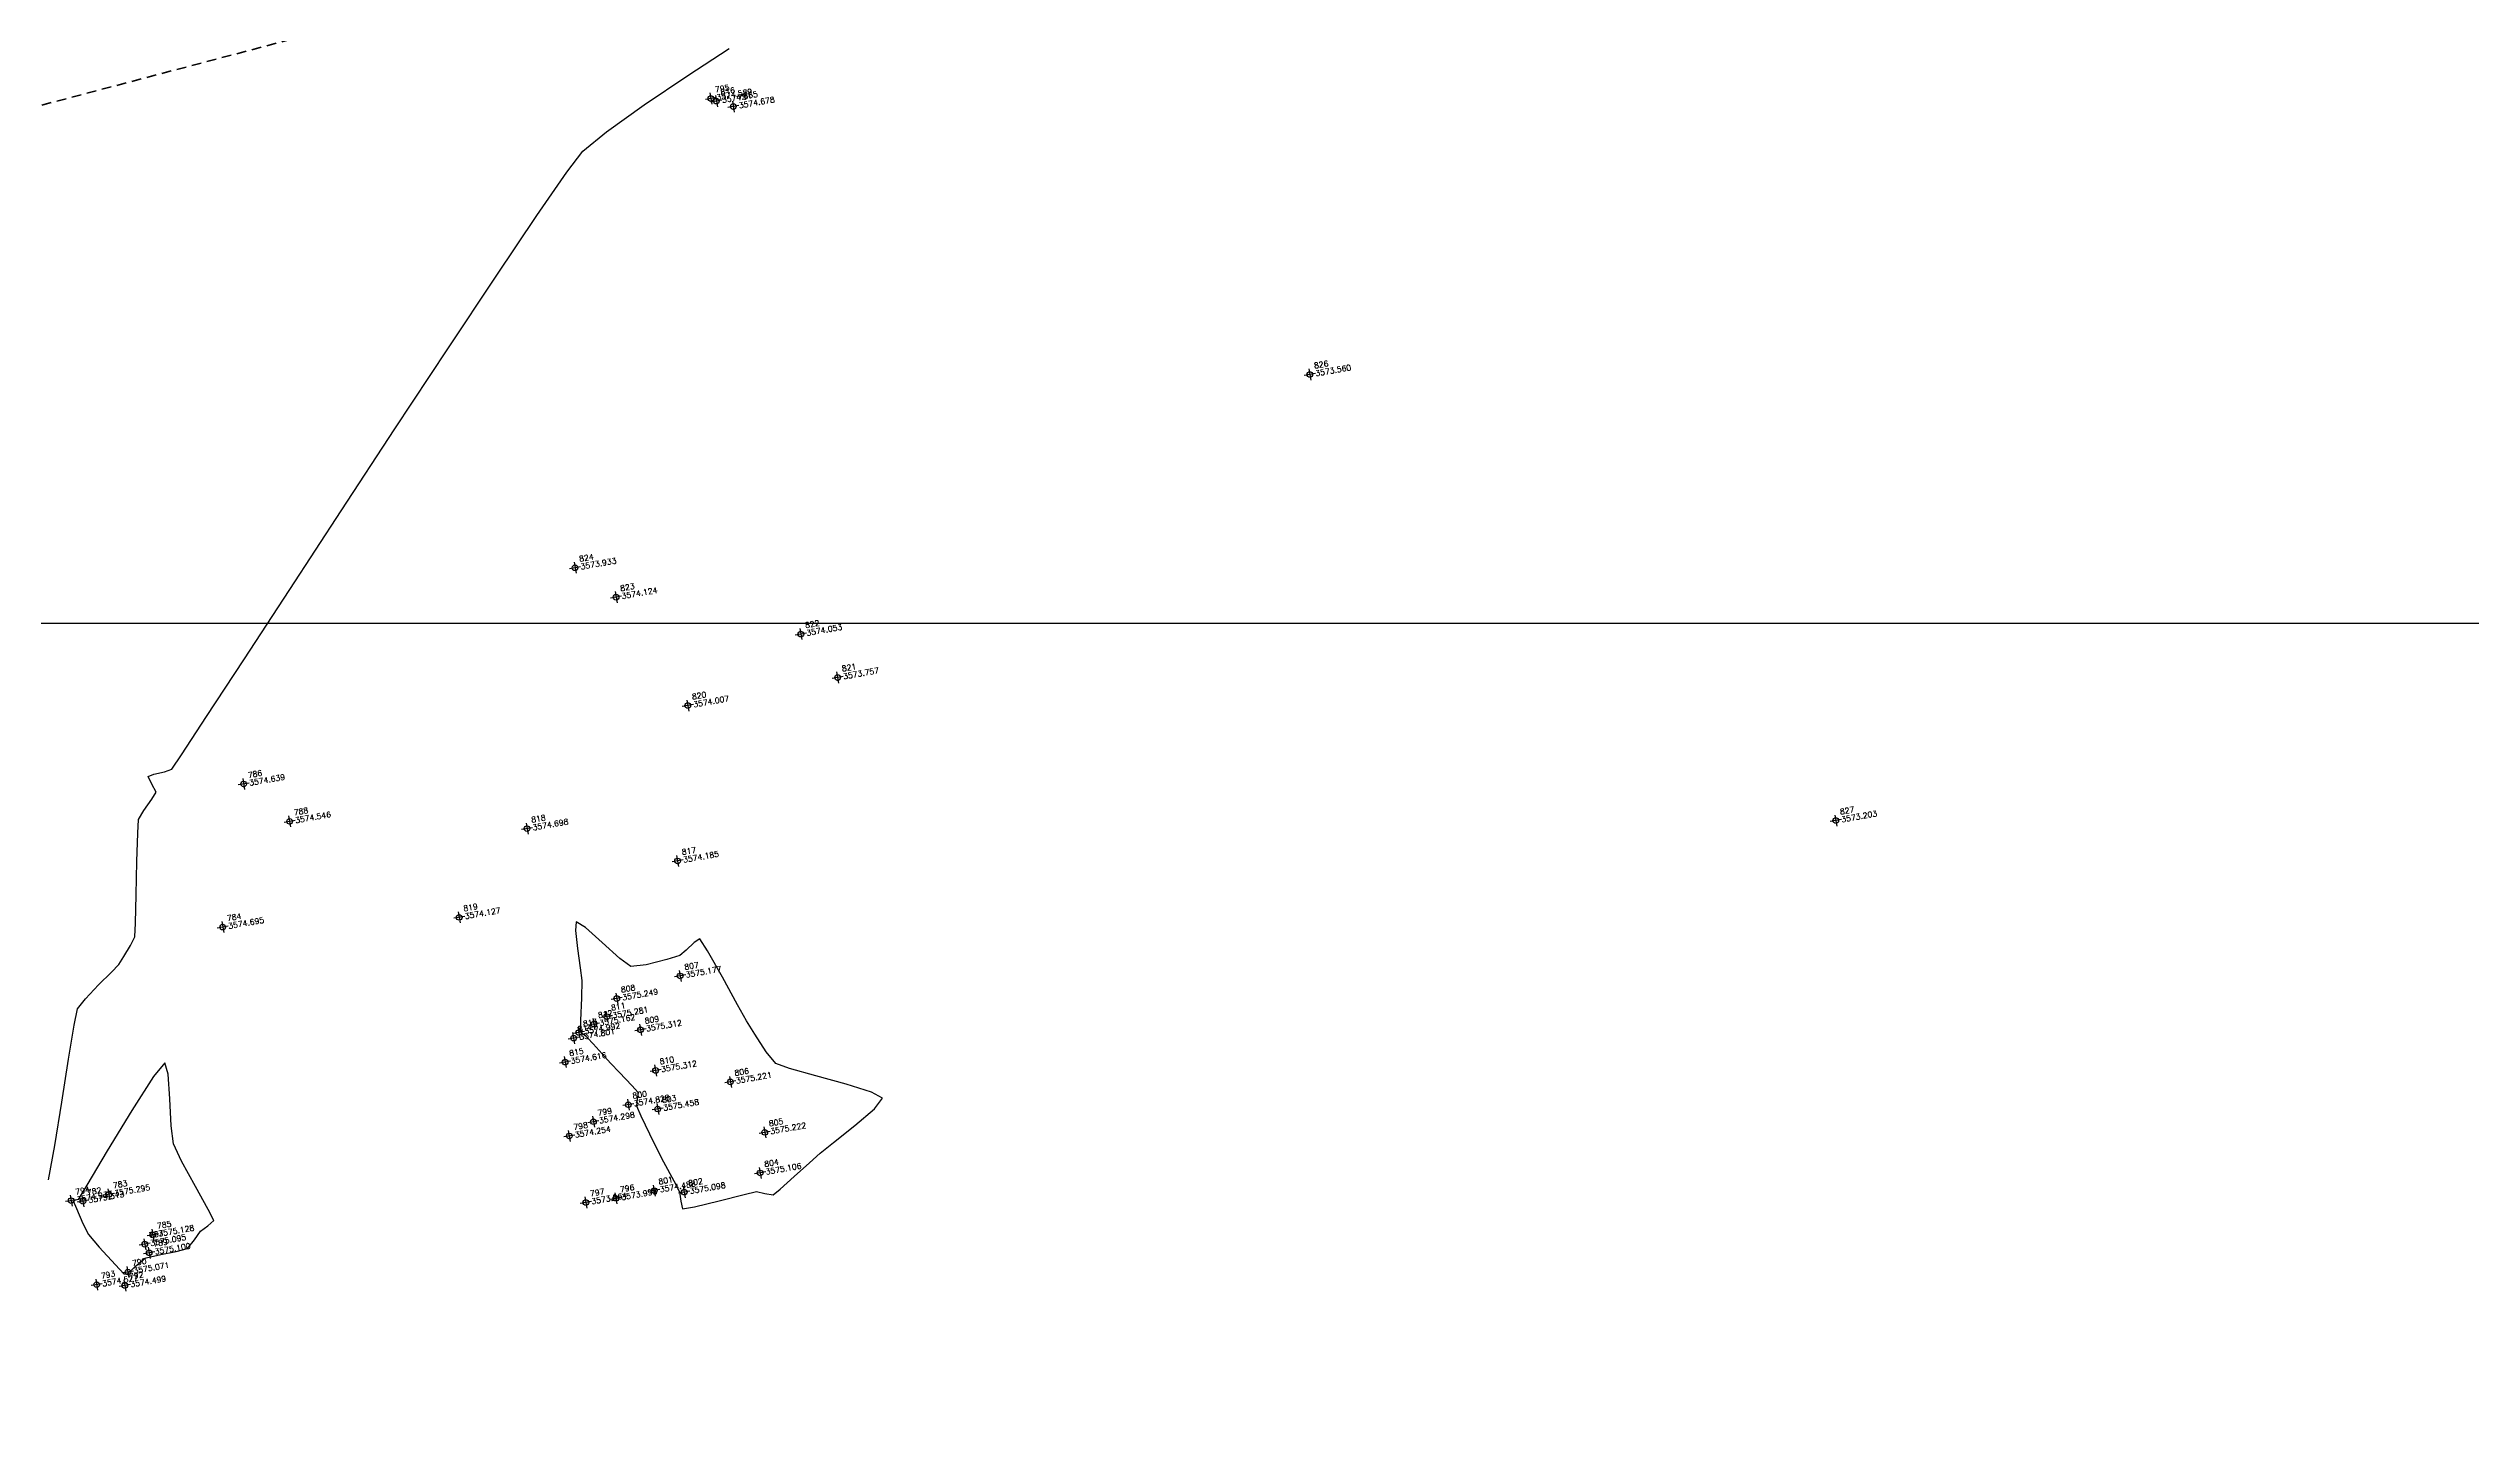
# Model space of a CAD drawing. Header units: millimetres. Extents: x 736950 to 738835, y 8500595 to 8502131.
# Drawn here: x 738147.33 to 738190.27, y 8501385.61 to 8501410.19 of the extents above; entities that cross this region are included whole.
import ezdxf

# ---------------------------------------------------------------- set-up
doc = ezdxf.new("R2010")
doc.units = ezdxf.units.MM
doc.linetypes.add('DASHED', pattern=[0.75, 0.5, -0.25])
for name, color, linetype, lineweight in [('CONT-MJR', 80, 'Continuous', 30), ('COTAS', 40, 'Continuous', 5), ('PERIMETRO', 7, 'Continuous', 35)]:
    doc.layers.add(name, color=color, linetype=linetype, lineweight=lineweight)
doc.layers.add('Cuadricula Coordenadas', color=5, linetype='Continuous')
doc.styles.add('5mm', font='arial.ttf', dxfattribs={"height": 3})
doc.styles.add('COTAS', font='arial.ttf')
doc.dimstyles.new('Copy of GenDist', dxfattribs={"dimtxt": 0.5, "dimasz": 2, "dimexe": 0.18, "dimexo": 0.0625, "dimgap": 1, "dimtad": 2, "dimzin": 1, "dimdsep": 46, "dimtxsty": 'COTAS', "dimcen": 0.09, "dimse1": 1, "dimse2": 1, "dimsd1": 1, "dimsd2": 1, "dimadec": 0, "dimazin": 0, "dimtfac": 1, "dimtofl": 0, "dimtmove": 0, "dimatfit": 3, "dimfxl": 1, "dimtolj": 1, "dimtzin": 0, "dimarcsym": 0})

# ---------------------------------------------------------------- blocks, each defined once
blk = doc.blocks.new('*D166')
at = {"layer": 'Defpoints', "color": 0, "transparency": 16777216}
for p in [(738158.5425738308, 8501412.173509907), (738042.3158710625, 8501381.498171696), (738042.519840182, 8501380.725347023)]:
    blk.add_point(p, dxfattribs=at)
at = {"layer": 'COTAS', "color": 0, "transparency": 16777216, "insert": (738100.9535262478, 8501394.84929051), "char_height": 0.5, "attachment_point": 5, "rotation": 14.78475513061474, "style": 'COTAS'}
blk.add_mtext('\\A1;120.21', dxfattribs=at)

msp = doc.modelspace()

# ---------------------------------------------------------------- linework, layer by layer
at = {"linetype": 'Continuous', "extrusion": (0.9849591664230046, 0.172787269436437, 0)}
for points, elevation in [([(8245996.627062786, 0), (8245996.427062789, 0)], 2195991.838162654), ([(8245996.564062787, 0), (8245996.364062788, 0)], 2195991.926162655), ([(8245996.418062788, 0), (8245996.218062788, 0)], 2195992.205162654), ([(8245989.973062787, 0), (8245989.773062787, 0)], 2196001.449162655), ([(8245988.849062788, 0), (8245988.649062789, 0)], 2195988.029162654), ([(8245988.209062787, 0), (8245988.009062787, 0)], 2195988.655162655), ([(8245986.999062788, 0), (8245986.799062788, 0)], 2195991.768162655), ([(8245986.128062787, 0), (8245985.928062787, 0)], 2195992.277162654), ([(8245986.097062788, 0), (8245985.897062788, 0)], 2195989.575162654), ([(8245986.088062787, 0), (8245985.888062788, 0)], 2195981.581162655), ([(8245985.29406279, 0), (8245985.09406279, 0)], 2195982.269162654), ([(8245980.573062788, 0), (8245980.373062788, 0)], 2196009.265162654), ([(8245984.440062787, 0), (8245984.240062788, 0)], 2195986.392162655), ([(8245983.415062787, 0), (8245983.215062788, 0)], 2195988.921162654), ([(8245983.099062788, 0), (8245982.899062788, 0)], 2195984.936162654), ([(8245983.653062787, 0), (8245983.453062788, 0)], 2195980.777162654), ([(8245981.399062786, 0), (8245981.199062787, 0)], 2195988.613162654), ([(8245980.913062785, 0), (8245980.713062786, 0)], 2195987.210162655), ([(8245981.198062787, 0), (8245980.998062788, 0)], 2195987.437162654), ([(8245980.639062786, 0), (8245980.439062788, 0)], 2195986.563162655), ([(8245980.720062788, 0), (8245980.520062787, 0)], 2195986.671162654), ([(8245980.822062788, 0), (8245980.622062788, 0)], 2195986.959162654), ([(8245980.580062785, 0), (8245980.380062788, 0)], 2195987.757162655), ([(8245980.247062788, 0), (8245980.047062788, 0)], 2195986.341162654), ([(8245979.824062786, 0), (8245979.624062787, 0)], 2195987.895162655), ([(8245979.395062788, 0), (8245979.195062786, 0)], 2195989.166162654), ([(8245979.310062786, 0), (8245979.110062787, 0)], 2195987.314162655), ([(8245979.144062789, 0), (8245978.944062789, 0)], 2195987.814162654), ([(8245978.944062785, 0), (8245978.744062785, 0)], 2195986.188162654), ([(8245979.119062787, 0), (8245978.919062789, 0)], 2195986.653162654), ([(8245978.408062788, 0), (8245978.208062788, 0)], 2195989.611162655), ([(8245977.730062789, 0), (8245977.530062787, 0)], 2195987.504162655), ([(8245977.714062787, 0), (8245977.514062787, 0)], 2195989.406162654), ([(8245979.340062787, 0), (8245979.140062789, 0)], 2195977.294162655), ([(8245979.294062787, 0), (8245979.094062788, 0)], 2195977.496162654), ([(8245979.335062786, 0), (8245979.135062788, 0)], 2195977.970162655), ([(8245977.731062788, 0), (8245977.531062787, 0)], 2195986.273162655), ([(8245977.712062787, 0), (8245977.512062789, 0)], 2195986.809162654), ([(8245977.611062788, 0), (8245977.411062789, 0)], 2195988.022162654), ([(8245978.493062787, 0), (8245978.293062788, 0)], 2195978.614162655), ([(8245978.354062785, 0), (8245978.154062788, 0)], 2195978.444162655), ([(8245978.19006279, 0), (8245977.990062789, 0)], 2195978.495162655), ([(8245977.795062787, 0), (8245977.59506279, 0)], 2195977.481162655), ([(8245977.694062787, 0), (8245977.494062788, 0)], 2195977.970162654), ([(8245977.920062786, 0), (8245977.720062787, 0)], 2195978.066162655)]:
    msp.add_lwpolyline(points, dxfattribs=dict(at, elevation=elevation))
at = {"linetype": 'Continuous', "extrusion": (-0.172787269436437, 0.9849591664230046, 0)}
for points, elevation in [([(-2195991.938162655, 0), (-2195991.738162654, 0)], 8245996.527062787), ([(-2195992.026162654, 0), (-2195991.826162654, 0)], 8245996.464062789), ([(-2195992.305162655, 0), (-2195992.105162655, 0)], 8245996.318062789), ([(-2196001.549162655, 0), (-2196001.349162654, 0)], 8245989.873062788), ([(-2195988.129162655, 0), (-2195987.929162655, 0)], 8245988.749062787), ([(-2195988.755162655, 0), (-2195988.555162655, 0)], 8245988.109062788), ([(-2195991.868162654, 0), (-2195991.668162654, 0)], 8245986.899062789), ([(-2195992.377162654, 0), (-2195992.177162655, 0)], 8245986.028062785), ([(-2195989.675162655, 0), (-2195989.475162654, 0)], 8245985.997062786), ([(-2195981.681162654, 0), (-2195981.481162655, 0)], 8245985.988062788), ([(-2195982.369162655, 0), (-2195982.169162654, 0)], 8245985.194062788), ([(-2196009.365162654, 0), (-2196009.165162655, 0)], 8245980.473062788), ([(-2195986.492162654, 0), (-2195986.292162653, 0)], 8245984.34006279), ([(-2195989.021162655, 0), (-2195988.821162655, 0)], 8245983.315062787), ([(-2195985.036162654, 0), (-2195984.836162654, 0)], 8245982.999062789), ([(-2195980.877162656, 0), (-2195980.677162655, 0)], 8245983.553062787), ([(-2195988.713162654, 0), (-2195988.513162654, 0)], 8245981.299062787), ([(-2195987.310162654, 0), (-2195987.110162655, 0)], 8245980.81306279), ([(-2195987.537162655, 0), (-2195987.337162655, 0)], 8245981.098062787), ([(-2195986.663162655, 0), (-2195986.463162654, 0)], 8245980.539062787), ([(-2195986.771162655, 0), (-2195986.571162655, 0)], 8245980.620062788), ([(-2195987.059162654, 0), (-2195986.859162654, 0)], 8245980.722062787), ([(-2195987.857162654, 0), (-2195987.657162654, 0)], 8245980.480062784), ([(-2195986.441162656, 0), (-2195986.241162655, 0)], 8245980.147062789), ([(-2195987.995162655, 0), (-2195987.795162654, 0)], 8245979.724062788), ([(-2195989.266162654, 0), (-2195989.066162655, 0)], 8245979.295062788), ([(-2195987.414162655, 0), (-2195987.214162655, 0)], 8245979.210062787), ([(-2195987.914162655, 0), (-2195987.714162654, 0)], 8245979.044062788), ([(-2195986.288162654, 0), (-2195986.088162655, 0)], 8245978.844062788), ([(-2195986.753162654, 0), (-2195986.553162654, 0)], 8245979.019062787), ([(-2195989.711162655, 0), (-2195989.511162654, 0)], 8245978.308062788), ([(-2195989.506162655, 0), (-2195989.306162654, 0)], 8245977.614062789), ([(-2195977.394162654, 0), (-2195977.194162655, 0)], 8245979.240062788), ([(-2195977.596162654, 0), (-2195977.396162654, 0)], 8245979.194062788), ([(-2195978.070162654, 0), (-2195977.870162654, 0)], 8245979.235062789), ([(-2195986.373162655, 0), (-2195986.173162655, 0)], 8245977.631062786), ([(-2195986.909162655, 0), (-2195986.709162654, 0)], 8245977.612062788), ([(-2195987.604162654, 0), (-2195987.404162654, 0)], 8245977.630062787), ([(-2195988.122162654, 0), (-2195987.922162654, 0)], 8245977.511062787), ([(-2195978.714162654, 0), (-2195978.514162655, 0)], 8245978.393062787), ([(-2195978.544162655, 0), (-2195978.344162655, 0)], 8245978.254062787), ([(-2195978.595162654, 0), (-2195978.395162655, 0)], 8245978.090062788), ([(-2195978.166162655, 0), (-2195977.966162655, 0)], 8245977.820062787), ([(-2195977.581162655, 0), (-2195977.381162655, 0)], 8245977.695062785), ([(-2195978.070162655, 0), (-2195977.870162655, 0)], 8245977.594062786)]:
    msp.add_lwpolyline(points, dxfattribs=dict(at, elevation=elevation))
at = {"linetype": 'Continuous'}
for centre in [(738159.0666948884, 8501409.29904358), (738159.1642568929, 8501409.252196433), (738159.4642874416, 8501409.156600043), (738169.6828639277, 8501404.405783735), (738156.658924805, 8501400.979884475), (738157.3860930958, 8501400.45767544), (738160.6613435766, 8501399.803761618), (738161.3131855043, 8501399.033810904), (738158.6571822418, 8501398.536405968), (738150.7849737508, 8501397.146279905), (738151.5998187492, 8501396.483099967), (738179.0055051051, 8501396.497672867), (738155.8083657206, 8501396.35434675), (738158.4764344037, 8501395.78174261), (738154.6059729025, 8501394.781938246), (738150.4138035822, 8501394.60898337), (738158.5214061157, 8501393.74284645), (738157.2234830181, 8501393.021735758), (738157.3978243769, 8501393.34167183), (738156.6335581492, 8501392.640063582), (738156.7259379703, 8501392.7385063), (738156.9919819088, 8501392.888734868), (738157.819793843, 8501392.78825899), (738156.4826298238, 8501392.215600817), (738158.0863453834, 8501392.067474505), (738159.4123542225, 8501391.864539642), (738157.6028967643, 8501391.460816089), (738158.1240590342, 8501391.383706503), (738156.5570728836, 8501390.905762568), (738156.9848411237, 8501391.158476504), (738160.0212020864, 8501390.96927528), (738159.9391998223, 8501390.250292229), (738147.7284222984, 8501389.759036426), (738147.9353322644, 8501389.748631332), (738148.3951186314, 8501389.870915823), (738156.8503853704, 8501389.725694017), (738157.3816064417, 8501389.79959377), (738158.0630428917, 8501389.937410187), (738158.5938134248, 8501389.909703853), (738149.1749192155, 8501389.152855206), (738149.0314935878, 8501388.986572046), (738149.1100636172, 8501388.833850894), (738148.1795659942, 8501388.26958573), (738148.7341686978, 8501388.493786179), (738148.6786625407, 8501388.25459783)]:
    msp.add_circle(centre, 0.05, dxfattribs=at)
at = {"layer": 'CONT-MJR', "elevation": 3575}
for points in [[(738158.6572322387, 8501409.707271192), (738159.3881705648, 8501410.186872618)], [(738157.8852220171, 8501409.18660593), (738158.6572322387, 8501409.707271192)], [(738151.6015320997, 8501400.593836103), (738152.5142761244, 8501401.98880837)], [(738150.1283774753, 8501398.340402374), (738150.7868586087, 8501399.347272594)], [(738149.1927228364, 8501397.318237033), (738149.3797491902, 8501397.364323664)], [(738149.3797491902, 8501397.364323664), (738149.5124795784, 8501397.41087993)], [(738149.0906187218, 8501397.280215671), (738149.1927228364, 8501397.318237033)], [(738148.9238456094, 8501396.519311015), (738149.0169087615, 8501396.675135138)], [(738149.0169087615, 8501396.675135138), (738149.1594785906, 8501396.875406662)], [(738148.8682534009, 8501394.678923827), (738148.881388056, 8501395.182408784)], [(738148.7810576899, 8501394.283678962), (738148.8534049074, 8501394.435014527)], [(738156.8422509368, 8501394.600411234), (738156.6795390965, 8501394.703116521)], [(738157.1403130562, 8501394.334491227), (738156.8422509368, 8501394.600411234)], [(738158.7699339398, 8501394.337722046), (738158.6260047638, 8501394.201081043)], [(738159.0088633127, 8501394.190306176), (738158.8693954988, 8501394.402353954)], [(738148.4420830221, 8501393.809969932), (738148.5694647674, 8501393.943428926)], [(738148.5694647674, 8501393.943428926), (738148.6635570704, 8501394.085792428)], [(738156.7000867679, 8501394.227863114), (738156.7506716448, 8501393.88627521)], [(738157.6502434425, 8501393.91270341), (738157.4506642821, 8501394.055280589)], [(738157.919223559, 8501393.940754564), (738157.6502434425, 8501393.91270341)], [(738158.2883031282, 8501394.03349039), (738157.919223559, 8501393.940754564)], [(738158.5133819296, 8501394.10664141), (738158.2883031282, 8501394.03349039)], [(738158.6260047638, 8501394.201081043), (738158.5133819296, 8501394.10664141)], [(738147.9812911595, 8501393.339981962), (738148.2137631502, 8501393.582700277)], [(738156.7782423903, 8501393.661303133), (738156.7722403074, 8501393.355729783)], [(738159.5405458811, 8501393.230995843), (738159.2714907734, 8501393.722677996)], [(738156.7560701795, 8501392.956092464), (738156.7468527484, 8501392.757281903)], [(738156.7468527484, 8501392.757281903), (738156.8408554754, 8501392.689013787)], [(738156.8408554754, 8501392.689013787), (738156.8465429435, 8501392.68303796)], [(738156.8818657359, 8501392.644385887), (738156.9777178315, 8501392.538631365)], [(738160.0471269578, 8501392.397567227), (738159.844441177, 8501392.710204775)], [(738149.3876386984, 8501392.200465621), (738149.1893169247, 8501391.958021147)], [(738157.1379358578, 8501392.361571686), (738157.2882938862, 8501392.19615155)], [(738160.4585155468, 8501392.104347734), (738160.216983865, 8501392.191341374)], [(738157.6626292325, 8501391.803447315), (738157.774700829, 8501391.676405456)], [(738160.9284549669, 8501391.972175019), (738160.4585155468, 8501392.104347734)], [(738161.4667930666, 8501391.82208024), (738160.9284549669, 8501391.972175019)], [(738161.9135207871, 8501391.681320412), (738161.4667930666, 8501391.82208024)], [(738157.7613927879, 8501391.559071878), (738157.7451823447, 8501391.439763946)], [(738162.1086290703, 8501391.57715255), (738161.9135207871, 8501391.681320412)], [(738157.9766919255, 8501390.943737295), (738158.0952493509, 8501390.700816093)], [(738149.6848938715, 8501390.45761792), (738149.5411482839, 8501390.765752088)], [(738158.0952493509, 8501390.700816093), (738158.2275716285, 8501390.449607)], [(738148.0030566239, 8501390.034673976), (738147.8518163895, 8501389.77974339)], [(738160.2959127052, 8501389.962814106), (738160.5453410164, 8501390.184959603)], [(738147.8518163895, 8501389.77974339), (738147.7649037982, 8501389.757201841)], [(738147.7649037982, 8501389.757201841), (738147.8198166558, 8501389.622539625)], [(738147.8198166558, 8501389.622539625), (738147.9350168883, 8501389.356755365)], [(738158.5085421021, 8501389.914155032), (738158.5323978493, 8501389.752507938)], [(738159.2135641496, 8501389.75861151), (738159.6543678757, 8501389.868965037)], [(738159.6543678757, 8501389.868965037), (738159.8745718882, 8501389.920129975)], [(738159.8745718882, 8501389.920129975), (738160.0238825018, 8501389.88680898)], [(738160.0238825018, 8501389.88680898), (738160.1691369109, 8501389.861316252)], [(738160.1691369109, 8501389.861316252), (738160.2959127052, 8501389.962814106)], [(738150.0189566648, 8501389.215847785), (738150.1475025464, 8501389.31191868)], [(738148.2231967578, 8501388.93687837), (738148.5117641152, 8501388.623750867)], [(738149.0582705841, 8501388.74494573), (738149.135879607, 8501388.76485474)], [(738149.135879607, 8501388.76485474), (738149.315526167, 8501388.80315444)], [(738149.315526167, 8501388.80315444), (738149.5867042727, 8501388.858895605)], [(738149.7914299007, 8501388.912358204), (738149.9121905098, 8501389.06363386)], [(738148.5117641152, 8501388.623750867), (738148.6617848992, 8501388.46452473)], [(738148.6617848992, 8501388.46452473), (738148.7272789485, 8501388.464096721)]]:
    msp.add_lwpolyline(points, dxfattribs=at)
at = {"layer": 'CONT-MJR', "extrusion": (-0.5802406824393562, 0.814445056736371, 0), "elevation": 6495621.452255161}
msp.add_lwpolyline([(-5534051.687757314, 3575.000000000004), (-5534052.508842483, 3575.000000000004)], dxfattribs=at)
at = {"layer": 'CONT-MJR', "extrusion": (0.6358202503947848, -0.7718371649434312, 0), "elevation": -6092367.890668426}
msp.add_lwpolyline([(5975104.442501507, 3575.000000000004), (5975104.988075053, 3575.000000000004)], dxfattribs=at)
at = {"layer": 'CONT-MJR', "extrusion": (-0.795551035487846, 0.6058865817413488, 0), "elevation": 4563647.850290109}
msp.add_lwpolyline([(-7210543.060938091, 3575.000000000013), (-7210543.524075788, 3575.000000000013)], dxfattribs=at)
at = {"layer": 'CONT-MJR', "extrusion": (0.8223167804738583, -0.5690299750901604, 0), "elevation": -4230557.490808289}
msp.add_lwpolyline([(7410882.701397132, 3575.000000000013), (7410883.635037453, 3575.000000000013)], dxfattribs=at)
at = {"layer": 'CONT-MJR', "extrusion": (0.8296815736026837, -0.5582369446965819, 0), "elevation": -4133365.178102632}
msp.add_lwpolyline([(7465525.570367007, 3575), (7465526.866963236, 3575)], dxfattribs=at)
at = {"layer": 'CONT-MJR', "extrusion": (0.8330711011793801, -0.5531659248180195, 0), "elevation": -4087752.380904815}
msp.add_lwpolyline([(7490596.569484325, 3575.000000000006), (7490598.120962175, 3575.000000000006)], dxfattribs=at)
at = {"layer": 'CONT-MJR', "extrusion": (0.8349661155987415, -0.5503013590769601, 0), "elevation": -4062000.734560764}
msp.add_lwpolyline([(7504590.664270451, 3575.00000000001), (7504592.362466546, 3575.00000000001)], dxfattribs=at)
at = {"layer": 'CONT-MJR', "extrusion": (0.8361127708799837, -0.5485575943977039, 0), "elevation": -4046329.879945137}
msp.add_lwpolyline([(7513049.940757095, 3575), (7513051.677480359, 3575)], dxfattribs=at)
at = {"layer": 'CONT-MJR', "extrusion": (0.837088707637359, -0.5470671764472954, 0), "elevation": -4032938.848550325}
msp.add_lwpolyline([(7520243.459476593, 3575), (7520244.948641954, 3575)], dxfattribs=at)
at = {"layer": 'CONT-MJR', "extrusion": (0.8357003210260723, -0.5491857367384186, 0), "elevation": -4051974.411630154}
msp.add_lwpolyline([(7510002.035547674, 3575), (7510002.844321321, 3575)], dxfattribs=at)
at = {"layer": 'CONT-MJR', "extrusion": (0.8280444286167803, -0.5606624869176731, 0), "elevation": -4155194.023364503}
msp.add_lwpolyline([(7453387.502920116, 3575), (7453387.809220161, 3575)], dxfattribs=at)
at = {"layer": 'CONT-MJR', "extrusion": (0.8933652780637708, 0.4493311473179237, 0), "elevation": 4479379.361317901}
msp.add_lwpolyline([(7263179.616361476, 3575), (7263179.767391072, 3575)], dxfattribs=at)
at = {"layer": 'CONT-MJR', "extrusion": (0.8865334634377189, 0.4626644769215837, 0), "elevation": 4587688.393330559}
msp.add_lwpolyline([(7195257.496578326, 3575), (7195257.660975704, 3575)], dxfattribs=at)
at = {"layer": 'CONT-MJR', "extrusion": (0.8557274692521528, -0.5174268048403621, 0), "elevation": -3767196.109750292}
msp.add_lwpolyline([(7656816.994384518, 3575.00000000001), (7656817.139454814, 3575.00000000001)], dxfattribs=at)
at = {"layer": 'CONT-MJR', "extrusion": (0.9978513778222678, -0.06551814846438964, 0), "elevation": 179567.1613905013}
msp.add_lwpolyline([(8531492.136856752, 3575.00000000001), (8531492.38098928, 3575.00000000001)], dxfattribs=at)
at = {"layer": 'CONT-MJR', "extrusion": (0.9996293522729716, -0.02722421852541521, 0), "elevation": 506431.444654705}
msp.add_lwpolyline([(8518340.27614758, 3575.000000000013), (8518340.779668506, 3575.000000000013)], dxfattribs=at)
at = {"layer": 'CONT-MJR', "extrusion": (0.9997663863824854, -0.02161417728499079, 0), "elevation": 554225.7771152603}
msp.add_lwpolyline([(8515363.621511338, 3575), (8515364.211609155, 3575)], dxfattribs=at)
at = {"layer": 'CONT-MJR', "extrusion": (0.9981521233119233, -0.06076461740107791, 0), "elevation": 220200.8651270591}
msp.add_lwpolyline([(8530538.23908412, 3575.000000000013), (8530538.48344497, 3575.000000000013)], dxfattribs=at)
at = {"layer": 'CONT-MJR', "extrusion": (0.9950459984182309, -0.09941559752808393, 0), "elevation": -110671.3840513503}
msp.add_lwpolyline([(8532663.067675766, 3575), (8532662.910404494, 3575)], dxfattribs=at)
at = {"layer": 'CONT-MJR', "extrusion": (0.9936192288720469, 0.1127866482156413, 0), "elevation": 1692290.45124743}
msp.add_lwpolyline([(8363894.877774178, 3575), (8363894.556965909, 3575)], dxfattribs=at)
at = {"layer": 'CONT-MJR', "extrusion": (0.6688251448711912, 0.743419750603944, 0), "elevation": 6813802.512240842}
msp.add_lwpolyline([(5137185.282750845, 3575.000000000013), (5137185.700215168, 3575.000000000013)], dxfattribs=at)
at = {"layer": 'CONT-MJR', "extrusion": (0.5448810444367924, -0.8385133555367322, 0), "elevation": -6726323.971342508}
msp.add_lwpolyline([(5251204.731619745, 3575), (5251204.613003196, 3575)], dxfattribs=at)
at = {"layer": 'CONT-MJR', "extrusion": (0.8598442706403757, -0.5105563928176009, 0), "elevation": -3705748.199122671}
msp.add_lwpolyline([(7686741.516153427, 3575), (7686741.746295719, 3575)], dxfattribs=at)
at = {"layer": 'CONT-MJR', "extrusion": (0.8719046935571948, 0.4896756123730631, 0), "elevation": 4806529.710582431}
msp.add_lwpolyline([(7050946.495284528, 3575), (7050947.031613992, 3575)], dxfattribs=at)
at = {"layer": 'CONT-MJR', "extrusion": (-0.7054748989652738, 0.7087349059626855, 0), "elevation": 5504489.344860905}
msp.add_lwpolyline([(-6520671.183687456, 3575.000000000003), (-6520671.505838752, 3575.000000000003)], dxfattribs=at)
at = {"layer": 'CONT-MJR', "extrusion": (0.9925740648103207, 0.1216417932534583, 0), "elevation": 1766800.043961836}
msp.add_lwpolyline([(8348472.375399953, 3575.000000000009), (8348472.14874475, 3575.000000000009)], dxfattribs=at)
at = {"layer": 'CONT-MJR', "extrusion": (0.977225817247472, -0.2122020313404431, 0), "elevation": -1082675.770199885}
msp.add_lwpolyline([(8464417.05281773, 3575), (8464417.350081937, 3575)], dxfattribs=at)
at = {"layer": 'CONT-MJR', "extrusion": (-0.7893739305283162, 0.6139126955864956, 0), "elevation": 4636438.528286069}
msp.add_lwpolyline([(-7163936.464903261, 3575.000000000003), (-7163936.692685002, 3575.000000000003)], dxfattribs=at)
at = {"layer": 'CONT-MJR', "extrusion": (0.9991824167596474, -0.04042892576300616, 0), "elevation": 393851.0667736584}
msp.add_lwpolyline([(8524285.644348873, 3575.000000000013), (8524285.24438454, 3575.000000000013)], dxfattribs=at)
at = {"layer": 'CONT-MJR', "extrusion": (0.8730380569813344, 0.4876520799322574, 0), "elevation": 4790163.462437551}
msp.add_lwpolyline([(7062074.467212827, 3575.000000000004), (7062074.792753848, 3575.000000000004)], dxfattribs=at)
at = {"layer": 'CONT-MJR', "extrusion": (0.9871578162220465, -0.1597480700093765, 0), "elevation": -629412.7543754578}
msp.add_lwpolyline([(8510133.490781438, 3575.00000000001), (8510134.10305849, 3575.00000000001)], dxfattribs=at)
at = {"layer": 'CONT-MJR', "extrusion": (0.7381832971143761, 0.6746001926039961, 0), "elevation": 6279936.196148229}
msp.add_lwpolyline([(5777625.329979165, 3575), (5777625.277618088, 3575)], dxfattribs=at)
at = {"layer": 'CONT-MJR', "extrusion": (0.8523715347343535, 0.5229366756832063, 0), "elevation": 5074876.482037527}
msp.add_lwpolyline([(6860334.296601791, 3575), (6860334.574158413, 3575)], dxfattribs=at)
at = {"layer": 'CONT-MJR', "extrusion": (0.9882439484292938, -0.1528852458312422, 0), "elevation": -570267.468020003}
msp.add_lwpolyline([(8514300.577724954, 3575), (8514301.348977976, 3575)], dxfattribs=at)
at = {"layer": 'CONT-MJR', "extrusion": (0.9625551594663045, 0.2710858996421562, 0), "elevation": 3015117.054402558}
msp.add_lwpolyline([(7982956.826295094, 3575.000000000013), (7982957.034386448, 3575.000000000013)], dxfattribs=at)
at = {"layer": 'CONT-MJR', "extrusion": (0.7414916614346002, 0.6709620824032878, 0), "elevation": 6251449.284855416}
msp.add_lwpolyline([(5808436.335067417, 3575.000000000013), (5808436.096278918, 3575.000000000013)], dxfattribs=at)
at = {"layer": 'CONT-MJR', "extrusion": (0.7236364906303782, 0.6901813018534702, 0), "elevation": 6401659.483141039}
msp.add_lwpolyline([(5642455.256088296, 3575.000000000013), (5642455.024511087, 3575.000000000013)], dxfattribs=at)
at = {"layer": 'CONT-MJR', "extrusion": (0.7718864244205114, 0.6357604484358226, 0), "elevation": 5974624.762433138}
msp.add_lwpolyline([(6092816.150603802, 3575), (6092816.417775043, 3575)], dxfattribs=at)
at = {"layer": 'CONT-MJR', "extrusion": (0.8410410906863958, -0.5409712411737226, 0), "elevation": -3978194.759962625}
msp.add_lwpolyline([(7549337.447842816, 3575.000000000013), (7549336.735925907, 3575.000000000013)], dxfattribs=at)
at = {"layer": 'CONT-MJR', "extrusion": (0.9975067998271416, 0.07057042084765514, 0), "elevation": 1336255.90097045}
msp.add_lwpolyline([(8428104.374509439, 3575.000000000004), (8428104.811246844, 3575.000000000004)], dxfattribs=at)
at = {"layer": 'CONT-MJR', "extrusion": (0.72397910540724, 0.6898219008800262, 0), "elevation": 6398856.978219714}
msp.add_lwpolyline([(5645633.021549379, 3575.00000000001), (5645632.710592179, 3575.00000000001)], dxfattribs=at)
at = {"layer": 'CONT-MJR', "extrusion": (0.9872016274731202, -0.1594771040445082, 0), "elevation": -627076.8220970866}
msp.add_lwpolyline([(8510304.389565462, 3575.000000000013), (8510305.163278123, 3575.000000000013)], dxfattribs=at)
at = {"layer": 'CONT-MJR', "extrusion": (0.8533918179582287, -0.5212699924625906, 0), "elevation": -3801590.059836396}
msp.add_lwpolyline([(7639792.648858186, 3575.000000000005), (7639791.80563313, 3575.000000000005)], dxfattribs=at)
at = {"layer": 'CONT-MJR', "extrusion": (0.9985610078928535, 0.05362754437794923, 0), "elevation": 1192996.037002336}
msp.add_lwpolyline([(8449572.508396031, 3575.000000000004), (8449572.985435437, 3575.000000000004)], dxfattribs=at)
at = {"layer": 'CONT-MJR', "extrusion": (0.9130371513547295, 0.4078764031493377, 0), "elevation": 4141482.407127207}
msp.add_lwpolyline([(7461009.096651755, 3575.000000000001), (7461008.90444409, 3575.000000000001)], dxfattribs=at)
at = {"layer": 'CONT-MJR', "extrusion": (0.9936292876497679, -0.1126979978731441, 0), "elevation": -224634.6372171845}
msp.add_lwpolyline([(8530420.658781696, 3575.000000000006), (8530420.54069583, 3575.000000000006)], dxfattribs=at)
at = {"layer": 'CONT-MJR', "extrusion": (0.6535152116151048, -0.756913382222606, 0), "elevation": -5952416.835080978}
msp.add_lwpolyline([(6114512.805087412, 3575.000000000003), (6114513.263881812, 3575.000000000003)], dxfattribs=at)
at = {"layer": 'CONT-MJR', "extrusion": (0.8007925434371681, -0.5989418188567495, 0), "elevation": -4500724.221595182}
msp.add_lwpolyline([(7249966.904330565, 3575.000000000003), (7249967.139776737, 3575.000000000003)], dxfattribs=at)
at = {"layer": 'CONT-MJR', "extrusion": (0.9921278698275094, 0.1252289499737516, 0), "elevation": 1796958.970785282}
msp.add_lwpolyline([(8342029.019035273, 3575), (8342029.344006127, 3575)], dxfattribs=at)
at = {"layer": 'CONT-MJR', "extrusion": (0.902338165423515, 0.4310288101973294, 0), "elevation": 4330412.537982363}
msp.add_lwpolyline([(7352962.508514735, 3575), (7352962.153288806, 3575)], dxfattribs=at)
at = {"layer": 'CONT-MJR', "extrusion": (0.6201267621034064, -0.7845016245509917, 0), "elevation": -6211601.344558907}
msp.add_lwpolyline([(5851028.635246266, 3575), (5851029.119600015, 3575)], dxfattribs=at)
at = {"layer": 'CONT-MJR', "extrusion": (0.9828729088179, -0.184284684962805, 0), "elevation": -841170.993370267}
msp.add_lwpolyline([(8491815.293302111, 3575.000000000012), (8491815.913206141, 3575.000000000012)], dxfattribs=at)
at = {"layer": 'CONT-MJR', "extrusion": (0.8583747823952093, -0.5130231310067581, 0), "elevation": -3727802.101998909}
msp.add_lwpolyline([(7676066.52555842, 3575), (7676065.820744576, 3575)], dxfattribs=at)
at = {"layer": 'CONT-MJR', "extrusion": (0.8772027278368352, 0.4801201664954468, 0), "elevation": 4729195.919095128}
msp.add_lwpolyline([(7103041.84177193, 3575.00000000001), (7103042.350218681, 3575.00000000001)], dxfattribs=at)
at = {"layer": 'CONT-MJR', "extrusion": (0.6708868780649728, -0.7415597055128026, 0), "elevation": -5809066.178891305}
msp.add_lwpolyline([(6250861.600836706, 3575.00000000001), (6250861.852378745, 3575.00000000001)], dxfattribs=at)
at = {"layer": 'CONT-MJR', "extrusion": (0.6223425036607366, -0.7827450467024918, 0), "elevation": -6195032.41528224}
msp.add_lwpolyline([(5868568.576907394, 3575.000000000003), (5868568.882427821, 3575.000000000003)], dxfattribs=at)
at = {"layer": 'CONT-MJR', "extrusion": (0.8824596856048765, 0.4703880347990822, 0), "elevation": 4650347.224079835}
msp.add_lwpolyline([(7154913.545326301, 3575.000000000013), (7154913.16069146, 3575.000000000013)], dxfattribs=at)
at = {"layer": 'CONT-MJR', "extrusion": (0.8907086002328197, 0.4545747347480842, 0), "elevation": 4522001.197110546}
msp.add_lwpolyline([(7236713.122327963, 3575), (7236712.902247876, 3575)], dxfattribs=at)
at = {"layer": 'CONT-MJR', "extrusion": (0.6722265737612085, -0.7403454825480239, 0), "elevation": -5797754.684532654}
msp.add_lwpolyline([(6261354.221380967, 3575), (6261354.585194257, 3575)], dxfattribs=at)
at = {"layer": 'CONT-MJR', "extrusion": (0.8721028766522871, 0.4893225649148074, 0), "elevation": 4803664.642310475}
msp.add_lwpolyline([(7052892.80029585, 3575.000000000013), (7052893.268110962, 3575.000000000013)], dxfattribs=at)
at = {"layer": 'CONT-MJR', "extrusion": (0.8923736191266578, 0.4512973785507631, 0), "elevation": 4495360.570037965}
msp.add_lwpolyline([(7253290.359490786, 3575.000000000003), (7253290.57694483, 3575.000000000003)], dxfattribs=at)
at = {"layer": 'CONT-MJR', "extrusion": (0.9727941662629279, 0.2316711248403981, 0), "elevation": 2687602.840763981}
msp.add_lwpolyline([(8099092.338856013, 3575.000000000006), (8099092.194367129, 3575.000000000006)], dxfattribs=at)
at = {"layer": 'CONT-MJR', "extrusion": (0.1870255189913721, -0.9823550555914129, 0), "elevation": -8213328.575971302}
msp.add_lwpolyline([(2315110.603335029, 3575), (2315110.817328437, 3575)], dxfattribs=at)
at = {"layer": 'CONT-MJR', "extrusion": (0.2368264197988977, -0.9715519784783707, 0), "elevation": -8084726.436004814}
msp.add_lwpolyline([(2730513.293932673, 3575.00000000001), (2730513.74421727, 3575.00000000001)], dxfattribs=at)
at = {"layer": 'CONT-MJR', "extrusion": (0.8962025414559008, 0.4436451337363956, 0), "elevation": 4433130.073455468}
msp.add_lwpolyline([(7291491.008082495, 3575), (7291490.788145799, 3575)], dxfattribs=at)
at = {"layer": 'CONT-MJR', "extrusion": (0.8186847293747982, -0.5742432532372613, 0), "elevation": -4277553.251837062}
msp.add_lwpolyline([(7383835.01182403, 3575), (7383835.197748993, 3575)], dxfattribs=at)
at = {"layer": 'CONT-MJR', "extrusion": (-0.6687944080274748, 0.7434474021685593, 0), "elevation": 5826665.107835139}
msp.add_lwpolyline([(-6234457.441846863, 3575), (-6234457.587863644, 3575)], dxfattribs=at)
at = {"layer": 'CONT-MJR', "extrusion": (0.7598276081268085, 0.6501246080008765, 0), "elevation": 6087827.548925688}
msp.add_lwpolyline([(5979701.990595506, 3575.000000000003), (5979701.697411669, 3575.000000000003)], dxfattribs=at)
at = {"layer": 'CONT-MJR', "extrusion": (0.3503448795350284, -0.9366207692463299, 0), "elevation": -7703970.523054464}
msp.add_lwpolyline([(3669783.73316429, 3575.00000000001), (3669783.75450431, 3575.00000000001)], dxfattribs=at)
at = {"layer": 'CONT-MJR', "extrusion": (0.2526693001632782, -0.9675526986965616, 0), "elevation": -8039033.993604946}
msp.add_lwpolyline([(2862238.598050514, 3575), (2862238.809641705, 3575)], dxfattribs=at)
at = {"layer": 'CONT-MJR', "extrusion": (0.6855718836397332, -0.7280049397927655, 0), "elevation": -5682998.783592744}
msp.add_lwpolyline([(6365688.822644701, 3575.000000000002), (6365689.0046016, 3575.000000000002)], dxfattribs=at)
at = {"layer": 'CONT-MJR', "extrusion": (0.6397929214810371, -0.7685473424732921, 0), "elevation": -6061457.191822913}
msp.add_lwpolyline([(6006430.586406605, 3575.00000000001), (6006430.81871319, 3575.00000000001)], dxfattribs=at)
at = {"layer": 'Cuadricula Coordenadas', "color": 8}
msp.add_line((736950.2264744169, 8501400), (738552.8979275209, 8501400), dxfattribs=at)
at = {"layer": 'PERIMETRO', "linetype": 'DASHED', "ltscale": 0.35}
msp.add_lwpolyline([(738505.2945807902, 8501473.002765065), (738158.5425738312, 8501412.173509907), (738158.5425738312, 8501412.173509907), (738158.5425738312, 8501412.173509907), (738158.5425738312, 8501412.173509907), (738042.3158710625, 8501381.498171696), (737981.1961052574, 8501351.494217444), (737950.6537477591, 8501343.089650117), (737921.3905846927, 8501338.747753197), (737870.7162104911, 8501338.053293455), (737782.1367684584, 8501322.717628885), (737738.6411665253, 8501340.79069492), (737735.1536829113, 8501350.925961591), (737703.608889051, 8501372.260051185), (737683.200969866, 8501281.329551859)], dxfattribs=at)

# ---------------------------------------------------------------- texts
at = {"color": 2, "char_height": 0.1, "attachment_point": 1, "rotation": 9.94991650582834, "style": '5mm'}
for s, insert, width in [('\\Ftxt.shx;\\W1.0000000000;\\T1.0000000000;\\o\\l795', (738159.1323612239, 8501409.503464548), 0.4), ('\\Ftxt.shx;\\W1.0000000000;\\T1.0000000000;\\o\\l816', (738159.2299232284, 8501409.456617402), 0.3666666666666667), ('\\Ftxt.shx;\\W1.0000000000;\\T1.0000000000;\\o\\l791', (738159.5299537771, 8501409.361021012), 0.3666666666666667), ('\\Ftxt.shx;\\W1.0000000000;\\T1.0000000000;\\o\\l826', (738169.7485302632, 8501404.610204702), 0.4), ('\\Ftxt.shx;\\W1.0000000000;\\T1.0000000000;\\o\\l824', (738156.7245911405, 8501401.184305444), 0.4), ('\\Ftxt.shx;\\W1.0000000000;\\T1.0000000000;\\o\\l823', (738157.4517594313, 8501400.662096407), 0.4), ('\\Ftxt.shx;\\W1.0000000000;\\T1.0000000000;\\o\\l822', (738160.7270099121, 8501400.008182587), 0.4), ('\\Ftxt.shx;\\W1.0000000000;\\T1.0000000000;\\o\\l821', (738161.3788518398, 8501399.238231871), 0.3666666666666667), ('\\Ftxt.shx;\\W1.0000000000;\\T1.0000000000;\\o\\l820', (738158.7228485773, 8501398.740826936), 0.3833333333333333), ('\\Ftxt.shx;\\W1.0000000000;\\T1.0000000000;\\o\\l786', (738150.8506400863, 8501397.350700872), 0.4), ('\\Ftxt.shx;\\W1.0000000000;\\T1.0000000000;\\o\\l788', (738151.6654850848, 8501396.687520936), 0.4), ('\\Ftxt.shx;\\W1.0000000000;\\T1.0000000000;\\o\\l818', (738155.8740320561, 8501396.55876772), 0.3666666666666667), ('\\Ftxt.shx;\\W1.0000000000;\\T1.0000000000;\\o\\l827', (738179.0711714406, 8501396.702093836), 0.4), ('\\Ftxt.shx;\\W1.0000000000;\\T1.0000000000;\\o\\l817', (738158.5421007392, 8501395.986163577), 0.3666666666666666), ('\\Ftxt.shx;\\W1.0000000000;\\T1.0000000000;\\o\\l784', (738150.4794699177, 8501394.813404337), 0.4), ('\\Ftxt.shx;\\W1.0000000000;\\T1.0000000000;\\o\\l819', (738154.671639238, 8501394.986359213), 0.3666666666666667), ('\\Ftxt.shx;\\W1.0000000000;\\T1.0000000000;\\o\\l807', (738158.5870724512, 8501393.947267419), 0.3833333333333333), ('\\Ftxt.shx;\\W1.0000000000;\\T1.0000000000;\\o\\l808', (738157.4634907125, 8501393.546092797), 0.3833333333333333), ('\\Ftxt.shx;\\W1.0000000000;\\T1.0000000000;\\o\\l812', (738157.0576482443, 8501393.093155837), 0.3666666666666667), ('\\Ftxt.shx;\\W1.0000000000;\\T1.0000000000;\\o\\l811', (738157.2891493536, 8501393.226156725), 0.3333333333333333), ('\\Ftxt.shx;\\W1.0000000000;\\T1.0000000000;\\o\\l814', (738156.6992244847, 8501392.844484549), 0.3666666666666667), ('\\Ftxt.shx;\\W1.0000000000;\\T1.0000000000;\\o\\l813', (738156.7916043059, 8501392.942927267), 0.3666666666666667), ('\\Ftxt.shx;\\W1.0000000000;\\T1.0000000000;\\o\\l809', (738157.8854601785, 8501392.99267996), 0.3833333333333333), ('\\Ftxt.shx;\\W1.0000000000;\\T1.0000000000;\\o\\l815', (738156.5482961594, 8501392.420021784), 0.3666666666666667), ('\\Ftxt.shx;\\W1.0000000000;\\T1.0000000000;\\o\\l810', (738158.152011719, 8501392.271895472), 0.35), ('\\Ftxt.shx;\\W1.0000000000;\\T1.0000000000;\\o\\l806', (738159.478020558, 8501392.06896061), 0.3833333333333333), ('\\Ftxt.shx;\\W1.0000000000;\\T1.0000000000;\\o\\l799', (738157.0505074592, 8501391.362897472), 0.4), ('\\Ftxt.shx;\\W1.0000000000;\\T1.0000000000;\\o\\l800', (738157.6685630998, 8501391.665237058), 0.3666666666666667), ('\\Ftxt.shx;\\W1.0000000000;\\T1.0000000000;\\o\\l803', (738158.1897253697, 8501391.588127472), 0.3833333333333333), ('\\Ftxt.shx;\\W1.0000000000;\\T1.0000000000;\\o\\l798', (738156.6227392191, 8501391.110183537), 0.4), ('\\Ftxt.shx;\\W1.0000000000;\\T1.0000000000;\\o\\l805', (738160.0868684219, 8501391.173696248), 0.3833333333333333), ('\\Ftxt.shx;\\W1.0000000000;\\T1.0000000000;\\o\\l804', (738160.0048661578, 8501390.454713196), 0.3833333333333333), ('\\Ftxt.shx;\\W1.0000000000;\\T1.0000000000;\\o\\l783', (738148.4607849669, 8501390.075336792), 0.4), ('\\Ftxt.shx;\\W1.0000000000;\\T1.0000000000;\\o\\l796', (738157.4472727772, 8501390.004014738), 0.4), ('\\Ftxt.shx;\\W1.0000000000;\\T1.0000000000;\\o\\l801', (738158.1287092272, 8501390.141831156), 0.35), ('\\Ftxt.shx;\\W1.0000000000;\\T1.0000000000;\\o\\l802', (738158.6594797603, 8501390.114124821), 0.3833333333333333), ('\\Ftxt.shx;\\W1.0000000000;\\T1.0000000000;\\o\\l794', (738147.794088634, 8501389.963457394), 0.4), ('\\Ftxt.shx;\\W1.0000000000;\\T1.0000000000;\\o\\l782', (738148.0009985999, 8501389.953052301), 0.4), ('\\Ftxt.shx;\\W1.0000000000;\\T1.0000000000;\\o\\l797', (738156.916051706, 8501389.930114986), 0.4), ('\\Ftxt.shx;\\W1.0000000000;\\T1.0000000000;\\o\\l787', (738149.0971599233, 8501389.190993015), 0.4), ('\\Ftxt.shx;\\W1.0000000000;\\T1.0000000000;\\o\\l785', (738149.240585551, 8501389.357276175), 0.4), ('\\Ftxt.shx;\\W1.0000000000;\\T1.0000000000;\\o\\l789', (738149.1757299528, 8501389.038271863), 0.4), ('\\Ftxt.shx;\\W1.0000000000;\\T1.0000000000;\\o\\l793', (738148.2452323297, 8501388.4740067), 0.4), ('\\Ftxt.shx;\\W1.0000000000;\\T1.0000000000;\\o\\l792', (738148.7443288763, 8501388.459018799), 0.4), ('\\Ftxt.shx;\\W1.0000000000;\\T1.0000000000;\\o\\l790', (738148.7998350334, 8501388.698207147), 0.3833333333333333)]:
    msp.add_mtext(s, dxfattribs=dict(at, insert=insert, width=width))
at = {"color": 1, "char_height": 0.1, "attachment_point": 1, "rotation": 9.94991650582834, "style": '5mm'}
for s, insert, width in [('\\Ftxt.shx;\\W1.0000000000;\\T1.0000000000;\\o\\l3574.589', (738159.1565514418, 8501409.365570266), 0.8333333333333334), ('\\Ftxt.shx;\\W1.0000000000;\\T1.0000000000;\\o\\l3574.665', (738159.2541134462, 8501409.318723118), 0.8333333333333334), ('\\Ftxt.shx;\\W1.0000000000;\\T1.0000000000;\\o\\l3574.678', (738159.5541439949, 8501409.223126728), 0.8333333333333334), ('\\Ftxt.shx;\\W1.0000000000;\\T1.0000000000;\\o\\l3573.560', (738169.7727204809, 8501404.472310418), 0.8166666666666668), ('\\Ftxt.shx;\\W1.0000000000;\\T1.0000000000;\\o\\l3573.933', (738156.7487813584, 8501401.04641116), 0.8333333333333334), ('\\Ftxt.shx;\\W1.0000000000;\\T1.0000000000;\\o\\l3574.124', (738157.4759496491, 8501400.524202123), 0.7999999999999999), ('\\Ftxt.shx;\\W1.0000000000;\\T1.0000000000;\\o\\l3574.053', (738160.75120013, 8501399.870288303), 0.8166666666666668), ('\\Ftxt.shx;\\W1.0000000000;\\T1.0000000000;\\o\\l3573.757', (738161.4030420576, 8501399.100337587), 0.8333333333333334), ('\\Ftxt.shx;\\W1.0000000000;\\T1.0000000000;\\o\\l3574.007', (738158.7470387951, 8501398.602932652), 0.8000000000000002), ('\\Ftxt.shx;\\W1.0000000000;\\T1.0000000000;\\o\\l3574.639', (738150.8748303042, 8501397.212806588), 0.8333333333333334), ('\\Ftxt.shx;\\W1.0000000000;\\T1.0000000000;\\o\\l3574.546', (738151.6896753026, 8501396.549626652), 0.8333333333333334), ('\\Ftxt.shx;\\W1.0000000000;\\T1.0000000000;\\o\\l3574.698', (738155.8982222739, 8501396.420873435), 0.8333333333333334), ('\\Ftxt.shx;\\W1.0000000000;\\T1.0000000000;\\o\\l3573.203', (738179.0953616585, 8501396.564199552), 0.8166666666666668), ('\\Ftxt.shx;\\W1.0000000000;\\T1.0000000000;\\o\\l3574.185', (738158.5662909569, 8501395.848269293), 0.7999999999999999), ('\\Ftxt.shx;\\W1.0000000000;\\T1.0000000000;\\o\\l3574.695', (738150.5036601356, 8501394.675510053), 0.8333333333333334), ('\\Ftxt.shx;\\W1.0000000000;\\T1.0000000000;\\o\\l3574.127', (738154.6958294559, 8501394.848464929), 0.7999999999999999), ('\\Ftxt.shx;\\W1.0000000000;\\T1.0000000000;\\o\\l3575.177', (738158.6112626691, 8501393.809373135), 0.7999999999999999), ('\\Ftxt.shx;\\W1.0000000000;\\T1.0000000000;\\o\\l3575.249', (738157.4876809303, 8501393.408198513), 0.8333333333333334), ('\\Ftxt.shx;\\W1.0000000000;\\T1.0000000000;\\o\\l3575.162', (738157.0818384622, 8501392.955261553), 0.7999999999999999), ('\\Ftxt.shx;\\W1.0000000000;\\T1.0000000000;\\o\\l3575.281', (738157.3133395714, 8501393.08826244), 0.7999999999999999), ('\\Ftxt.shx;\\W1.0000000000;\\T1.0000000000;\\o\\l3574.801', (738156.7234147026, 8501392.706590267), 0.7833333333333333), ('\\Ftxt.shx;\\W1.0000000000;\\T1.0000000000;\\o\\l3574.992', (738156.8157945237, 8501392.805032983), 0.8333333333333334), ('\\Ftxt.shx;\\W1.0000000000;\\T1.0000000000;\\o\\l3575.312', (738157.9096503963, 8501392.854785675), 0.7999999999999999), ('\\Ftxt.shx;\\W1.0000000000;\\T1.0000000000;\\o\\l3574.616', (738156.5724863771, 8501392.2821275), 0.7999999999999999), ('\\Ftxt.shx;\\W1.0000000000;\\T1.0000000000;\\o\\l3575.312', (738158.1762019368, 8501392.134001188), 0.7999999999999999), ('\\Ftxt.shx;\\W1.0000000000;\\T1.0000000000;\\o\\l3575.221', (738159.5022107757, 8501391.931066327), 0.7999999999999999), ('\\Ftxt.shx;\\W1.0000000000;\\T1.0000000000;\\o\\l3574.298', (738157.074697677, 8501391.225003188), 0.8333333333333334), ('\\Ftxt.shx;\\W1.0000000000;\\T1.0000000000;\\o\\l3574.828', (738157.6927533176, 8501391.527342774), 0.8333333333333334), ('\\Ftxt.shx;\\W1.0000000000;\\T1.0000000000;\\o\\l3575.458', (738158.2139155875, 8501391.450233188), 0.8333333333333334), ('\\Ftxt.shx;\\W1.0000000000;\\T1.0000000000;\\o\\l3574.254', (738156.646929437, 8501390.972289253), 0.8333333333333334), ('\\Ftxt.shx;\\W1.0000000000;\\T1.0000000000;\\o\\l3575.222', (738160.1110586397, 8501391.035801964), 0.8333333333333334), ('\\Ftxt.shx;\\W1.0000000000;\\T1.0000000000;\\o\\l3575.295', (738148.4849751848, 8501389.937442508), 0.8333333333333334), ('\\Ftxt.shx;\\W1.0000000000;\\T1.0000000000;\\o\\l3574.488', (738158.1528994449, 8501390.003936872), 0.8333333333333334), ('\\Ftxt.shx;\\W1.0000000000;\\T1.0000000000;\\o\\l3575.098', (738158.683669978, 8501389.976230538), 0.8166666666666668), ('\\Ftxt.shx;\\W1.0000000000;\\T1.0000000000;\\o\\l3575.106', (738160.0290563756, 8501390.316818912), 0.7833333333333333), ('\\Ftxt.shx;\\W1.0000000000;\\T1.0000000000;\\o\\l3574.933', (738147.8182788518, 8501389.82556311), 0.8333333333333334), ('\\Ftxt.shx;\\W1.0000000000;\\T1.0000000000;\\o\\l3575.313', (738148.0251888178, 8501389.815158017), 0.7999999999999999), ('\\Ftxt.shx;\\W1.0000000000;\\T1.0000000000;\\o\\l3573.964', (738156.9402419238, 8501389.792220702), 0.8333333333333334), ('\\Ftxt.shx;\\W1.0000000000;\\T1.0000000000;\\o\\l3573.998', (738157.471462995, 8501389.866120456), 0.8333333333333334), ('\\Ftxt.shx;\\W1.0000000000;\\T1.0000000000;\\o\\l3575.128', (738149.2647757689, 8501389.219381891), 0.7999999999999999), ('\\Ftxt.shx;\\W1.0000000000;\\T1.0000000000;\\o\\l3575.095', (738149.1213501411, 8501389.05309873), 0.8166666666666668), ('\\Ftxt.shx;\\W1.0000000000;\\T1.0000000000;\\o\\l3575.100', (738149.1999201706, 8501388.900377579), 0.7666666666666667), ('\\Ftxt.shx;\\W1.0000000000;\\T1.0000000000;\\o\\l3574.527', (738148.2694225475, 8501388.336112415), 0.8333333333333334), ('\\Ftxt.shx;\\W1.0000000000;\\T1.0000000000;\\o\\l3574.499', (738148.7685190941, 8501388.321124515), 0.8333333333333334), ('\\Ftxt.shx;\\W1.0000000000;\\T1.0000000000;\\o\\l3575.071', (738148.8240252512, 8501388.560312863), 0.7833333333333333)]:
    msp.add_mtext(s, dxfattribs=dict(at, insert=insert, width=width))

# ---------------------------------------------------------------- dimensions: what is measured, and where the dimension line sits
at = {"layer": 'COTAS'}
dim = msp.add_aligned_dim(p1=(738158.5425738312, 8501412.173509907), p2=(738042.3158710625, 8501381.498171696), distance=0.7992880437696247, dimstyle='Copy of GenDist', dxfattribs=at)
dim.commit()
dim.dimension.update_dxf_attribs({"geometry": '*D166', "text_midpoint": (738100.9535262478, 8501394.84929051)})

doc.saveas('drawing.dxf')
